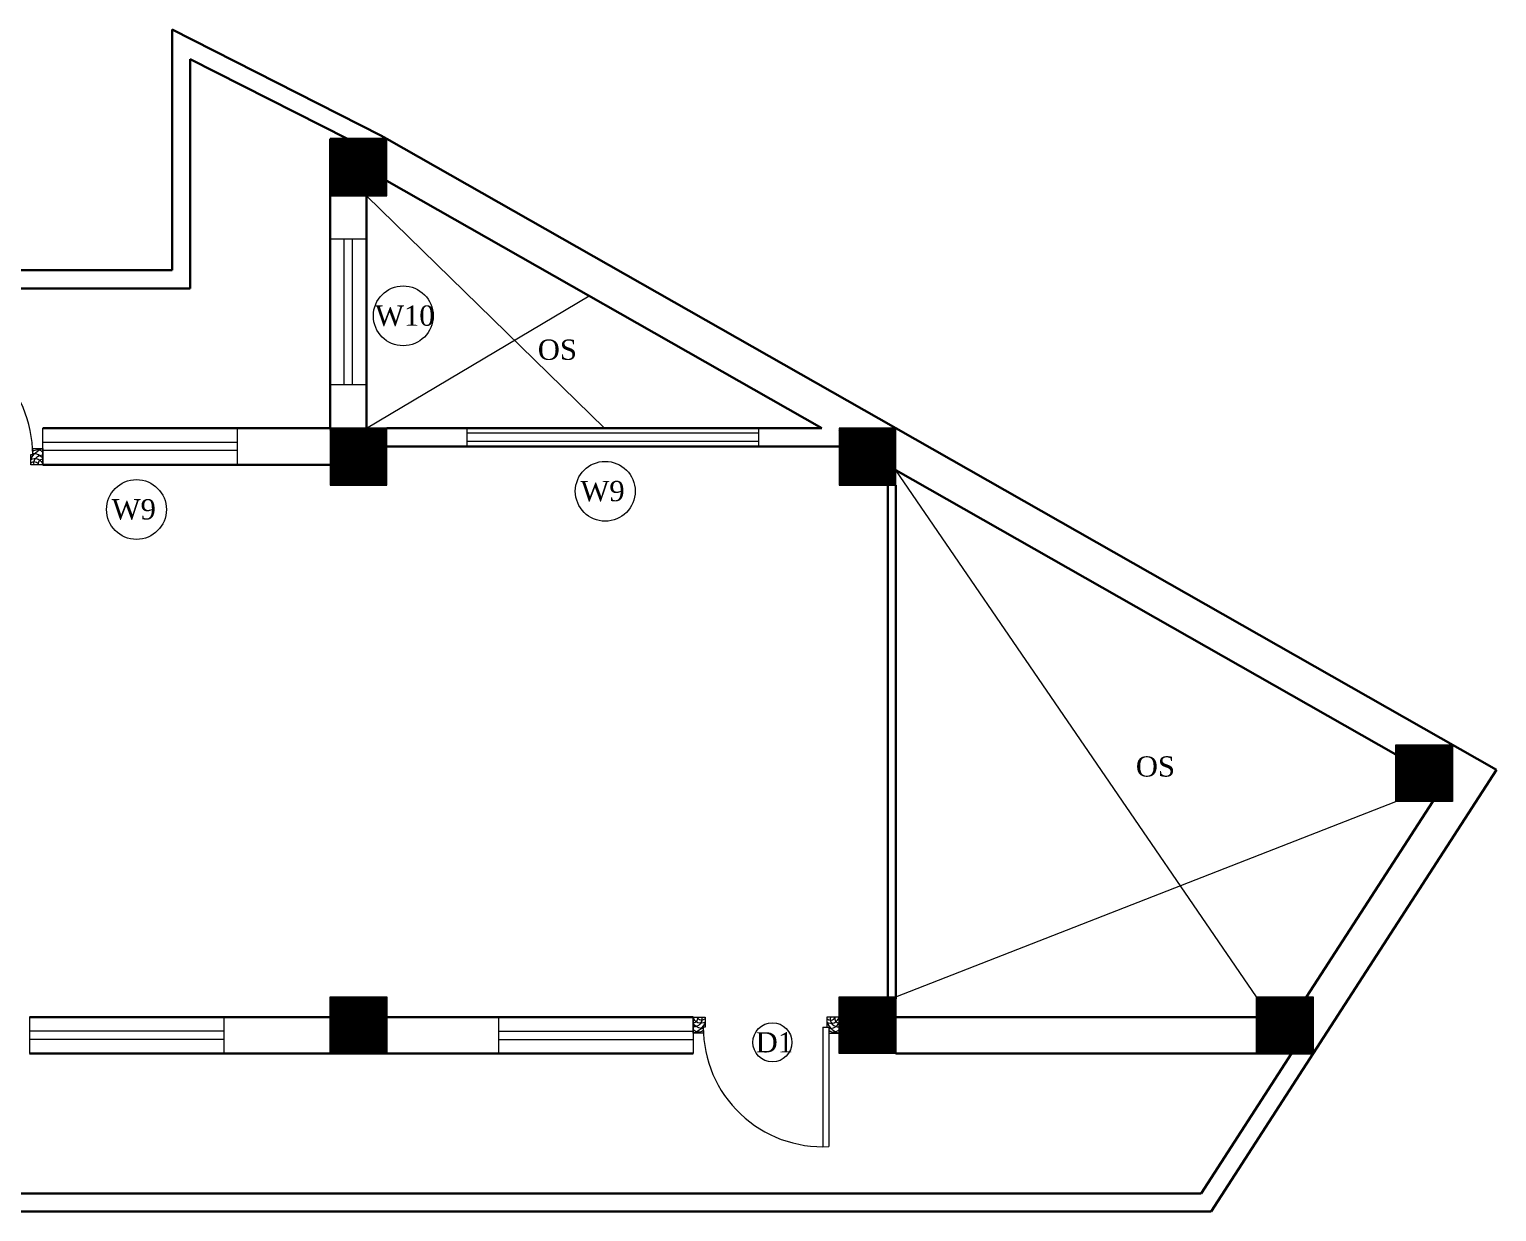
# Model space of a CAD drawing. Header units: inches. Extents: x 4069 to 291496, y -47643 to 12535.
# Drawn here: x 123761.7 to 124123.8, y -23224.1 to -22932.4 of the extents above; entities that cross this region are included whole.
import ezdxf

# ---------------------------------------------------------------- set-up
doc = ezdxf.new("R2010")
doc.units = ezdxf.units.IN
doc.header["$LTSCALE"] = 5
doc.header["$MEASUREMENT"] = 0
for name, color, linetype, lineweight in [('A-WALL', 7, 'Continuous', 9), ('DOOR', 62, 'Continuous', 0), ('Dw', 2, 'Continuous', 18)]:
    doc.layers.add(name, color=color, linetype=linetype, lineweight=lineweight)
doc.layers.add('TEXT', color=6, linetype='Continuous')
doc.layers.add('WALL', color=7, linetype='Continuous')
doc.styles.add('ordinary', font='times.ttf')

# ---------------------------------------------------------------- blocks, each defined once
blk = doc.blocks.new('A$C27B36B59')
at = {"layer": 'DOOR'}
for p, q in [((0, 4), (0, 0)), ((2.5, 4), (0, 4)), ((2.5, 2.5), (2.5, 4)), ((0, 0), (3, 0)), ((3, 2.5), (2.5, 2.5)), ((3, 0), (3, 2.5))]:
    blk.add_line(p, q, dxfattribs=at)
for centre, radius, start, end in [((-1.4, -0.54), 4.75, 22.1411, 72.838), ((1.34, 2.09), 1.64, 45.138, 144.8948), ((2.21, 0.3), 2.49, 83.3149, 152.658), ((0.13, 0.37), 2.05, 349.4875, 93.6805), ((1.96, -0.47), 2.01, 58.7447, 166.495), ((-0.06, 0.32), 1.13, 343.542, 86.947), ((2.08, -0.4), 1.17, 38.2816, 160.1519)]:
    blk.add_arc(centre, radius, start, end, dxfattribs=at)
blk = doc.blocks.new('D2')
at = {"layer": 'DOOR'}
for p, q in [((74473.95, 24047.59), (74473.95, 24018.09)), ((74473.95, 24047.59), (74475.45, 24047.59)), ((74475.45, 24047.59), (74475.45, 24018.13))]:
    blk.add_line(p, q, dxfattribs=at)
blk.add_arc((74473.95, 24047.59), 29.5, 180, 272.9146, dxfattribs=at)
at = {"layer": 'DOOR', "xscale": -1, "rotation": 180}
blk.add_blockref('A$C27B36B59', (74441.95, 24050.09), dxfattribs=at)
at = {"layer": 'DOOR', "rotation": 180}
blk.add_blockref('A$C27B36B59', (74477.95, 24050.09), dxfattribs=at)

msp = doc.modelspace()

# ---------------------------------------------------------------- hatches: boundary and pattern name
at = {"layer": 'A-WALL', "ltscale": 5}
h = msp.add_hatch(dxfattribs=at)
h.set_pattern_fill('ANSI31', color=256)
h.set_pattern_definition([(45, (99413.86472, -24612.12097), (-0.08838834765, 0.08838834765), [])])
h.paths.add_polyline_path([(123835.94274, -22973.39983), (123849.94274, -22973.39983), (123849.94274, -22959.39983), (123835.94274, -22959.39983)])
h = msp.add_hatch(dxfattribs=at)
h.set_pattern_fill('ANSI31', color=256)
h.set_pattern_definition([(45, (99413.86472, -24683.50437), (-0.08838834765, 0.08838834765), [])])
h.paths.add_polyline_path([(123835.94274, -23044.78323), (123849.94274, -23044.78323), (123849.94274, -23030.78323), (123835.94274, -23030.78323)])
h = msp.add_hatch(dxfattribs=at)
h.set_pattern_fill('ANSI31', color=256)
h.set_pattern_definition([(45, (99429.8104, -24683.50437), (-0.08838834765, 0.08838834765), [])])
h.paths.add_polyline_path([(123975.50953, -23044.78323), (123975.50953, -23030.78323), (123961.50953, -23030.78323), (123961.50953, -23044.78323)])
h = msp.add_hatch(dxfattribs=at)
h.set_pattern_fill('ANSI31', color=256)
h.set_pattern_definition([(45, (99567.19704, -24612.60722), (-0.08838834765, 0.08838834765), [])])
h.paths.add_polyline_path([(124098.89617, -23108.88608), (124098.89617, -23122.88608), (124112.89617, -23122.88608), (124112.89617, -23108.88608)])
h = msp.add_hatch(dxfattribs=at)
h.set_pattern_fill('ANSI31', color=256)
h.set_pattern_definition([(45, (99304.24361, -24674.7867), (-0.08838834765, 0.08838834765), [])])
h.paths.add_polyline_path([(123835.94274, -23171.06555), (123835.94274, -23185.06555), (123849.94274, -23185.06555), (123849.94274, -23171.06555)])
h = msp.add_hatch(dxfattribs=at)
h.set_pattern_fill('ANSI31', color=256)
h.set_pattern_definition([(45, (99429.8104, -24674.7867), (-0.08838834765, 0.08838834765), [])])
h.paths.add_polyline_path([(123961.50953, -23171.06555), (123961.50953, -23185.06555), (123975.50953, -23185.06555), (123975.50953, -23171.06555)])
h = msp.add_hatch(dxfattribs=at)
h.set_pattern_fill('ANSI31', color=256)
h.set_pattern_definition([(45, (99532.81967, -24674.7867), (-0.08838834765, 0.08838834765), [])])
h.paths.add_polyline_path([(124064.5188, -23171.06555), (124064.5188, -23185.06555), (124078.5188, -23185.06555), (124078.5188, -23171.06555)])

# ---------------------------------------------------------------- linework, layer by layer
at = {"layer": 'A-WALL', "lineweight": 30}
for p, q in [((123796.94274, -22932.36038), (123848.46893, -22958.56199)), ((123796.94274, -22932.36038), (123796.94274, -22991.78323)), ((123801.44274, -22939.69707), (123840.18876, -22959.39983)), ((123801.44274, -22939.69707), (123801.44274, -22996.28323)), ((123835.94274, -22959.39983), (123835.94274, -23030.78323)), ((123849.94274, -22959.39983), (123835.94274, -22959.39983)), ((123848.46893, -22958.56199), (123849.94274, -22959.39983)), ((123849.94274, -22959.39983), (123975.50953, -23030.78323)), ((123849.94274, -22969.75249), (123957.29871, -23030.78323)), ((123844.94274, -22973.39983), (123844.94274, -23030.78323)), ((123715.98075, -22991.78323), (123796.94274, -22991.78323)), ((123720.37537, -22996.28323), (123801.44274, -22996.28323)), ((123765.05648, -23030.78323), (123835.94274, -23030.78323)), ((123849.94274, -23030.78323), (123957.29871, -23030.78323)), ((123975.50953, -23030.78323), (124123.75541, -23115.05944)), ((123961.50953, -23035.28323), (123849.94274, -23035.28323)), ((123835.94274, -23039.78323), (123765.05648, -23039.78323)), ((123975.50953, -23041.13589), (124098.89617, -23111.27989)), ((123973.50953, -23044.78323), (123973.50953, -23171.56555)), ((123975.50953, -23044.78323), (123975.50953, -23171.56555)), ((124123.75541, -23115.05944), (124078.5188, -23185.06555)), ((124107.98251, -23122.88608), (124076.84985, -23171.06555)), ((123835.94274, -23176.06555), (123761.73188, -23176.06555)), ((123925.50953, -23176.06555), (123849.94274, -23176.06555)), ((124064.5188, -23176.06555), (123975.50953, -23176.06555)), ((123925.50953, -23185.06555), (123761.73188, -23185.06555)), ((124078.5188, -23185.06555), (123975.50953, -23185.06555)), ((124073.16106, -23185.06555), (124050.86782, -23219.56555)), ((124078.5188, -23185.06555), (124053.31774, -23224.06555)), ((124050.86782, -23219.56555), (123715.08372, -23219.56555)), ((124053.31774, -23224.06555), (123710.47581, -23224.06555))]:
    msp.add_line(p, q, dxfattribs=at)
at = {"layer": 'A-WALL', "ltscale": 5}
for p, q in [((123844.94274, -22973.39983), (123903.62072, -23030.78323)), ((123844.94274, -22984.09153), (123835.94274, -22984.09153)), ((123844.94274, -23030.78323), (123899.89143, -22998.1478)), ((123844.94274, -23020.09153), (123835.94274, -23020.09153)), ((123765.05648, -23039.78323), (123765.05648, -23030.78323)), ((123813.05648, -23039.78323), (123813.05648, -23030.78323)), ((123869.72613, -23035.28323), (123869.72613, -23030.78323)), ((123941.72613, -23035.28323), (123941.72613, -23030.78323)), ((124064.5188, -23171.06555), (123975.50953, -23041.13589)), ((123975.50953, -23171.06555), (124098.89617, -23122.88608)), ((123761.73188, -23176.06555), (123761.73188, -23185.06555)), ((123809.73188, -23176.06555), (123809.73188, -23185.06555)), ((123877.50953, -23176.06555), (123877.50953, -23185.06555)), ((123925.50953, -23176.06555), (123925.50953, -23185.06555)), ((123809.73188, -23179.56555), (123761.73188, -23179.56555)), ((123877.50953, -23179.56555), (123925.50953, -23179.56555)), ((123809.73188, -23181.56555), (123761.73188, -23181.56555)), ((123877.50953, -23181.56555), (123925.50953, -23181.56555))]:
    msp.add_line(p, q, dxfattribs=at)
for points in [[(123835.94274, -22973.39983), (123849.94274, -22973.39983), (123849.94274, -22959.39983), (123835.94274, -22959.39983)], [(123835.94274, -23044.78323), (123849.94274, -23044.78323), (123849.94274, -23030.78323), (123835.94274, -23030.78323)], [(123961.50953, -23044.78323), (123975.50953, -23044.78323), (123975.50953, -23030.78323), (123961.50953, -23030.78323)], [(124098.89617, -23108.88608), (124112.89617, -23108.88608), (124112.89617, -23122.88608), (124098.89617, -23122.88608)], [(123835.94274, -23171.06555), (123849.94274, -23171.06555), (123849.94274, -23185.06555), (123835.94274, -23185.06555)], [(123961.50953, -23171.06555), (123975.50953, -23171.06555), (123975.50953, -23185.06555), (123961.50953, -23185.06555)], [(124064.5188, -23171.06555), (124078.5188, -23171.06555), (124078.5188, -23185.06555), (124064.5188, -23185.06555)]]:
    msp.add_lwpolyline(points, close=True, dxfattribs=at)
for centre, radius in [((123853.98679, -23003.04931), 7.38406), ((123903.82422, -23046.32666), 7.38406), ((123788.16084, -23050.82666), 7.38406), ((123945.06192, -23182.29259), 4.82435)]:
    msp.add_circle(centre, radius, dxfattribs=at)
at = {"layer": 'Dw', "color": 3}
for p, q in [((123839.44274, -23020.09153), (123839.44274, -22984.09153)), ((123841.44274, -23020.09153), (123841.44274, -22984.09153)), ((123813.05648, -23034.28323), (123765.05648, -23034.28323)), ((123941.72613, -23032.03323), (123869.72613, -23032.03323)), ((123941.72613, -23034.03323), (123869.72613, -23034.03323)), ((123813.05648, -23036.28323), (123765.05648, -23036.28323))]:
    msp.add_line(p, q, dxfattribs=at)

# ---------------------------------------------------------------- block references
at = {"layer": 'WALL', "color": 2, "linetype": 'ByBlock', "rotation": 180.0000000001832}
msp.add_blockref('D2', (198207.0077, 1010.30469), dxfattribs=at)
at = {"layer": 'WALL', "color": 2, "linetype": 'ByBlock'}
msp.add_blockref('D2', (49483.5583, -47226.15347), dxfattribs=at)

# ---------------------------------------------------------------- texts
at = {"layer": 'TEXT', "style": 'ordinary'}
for s, p in [('W10', (123847.02918, -23005.49343)), ('OS', (123887.17838, -23013.89449)), ('W9', (123897.7067, -23048.77078)), ('W9', (123782.04332, -23053.27078)), ('OS', (124034.73107, -23116.72515)), ('D1', (123940.93791, -23184.78718))]:
    msp.add_text(s, height=5, dxfattribs=at).set_placement(p)

doc.saveas('drawing.dxf')
